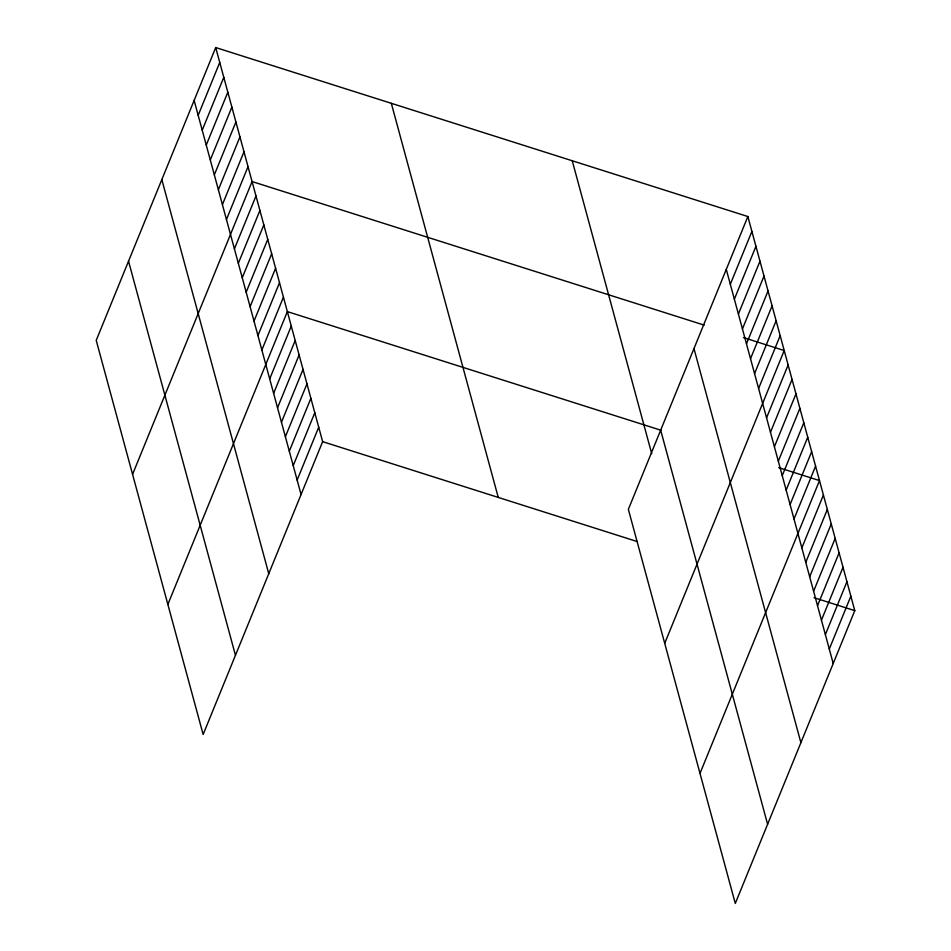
<?xml version="1.0" encoding="UTF-8"?>
<svg xmlns="http://www.w3.org/2000/svg" width="951" height="951" viewBox="0 0 951 951"><rect width="100%" height="100%" fill="white"/><g stroke="black" fill="none" stroke-linecap="round" stroke-linejoin="round"><path stroke-width="1.43" d="M215.711 47.55L96.217 340.363L203.145 734.469L322.639 441.656L215.711 47.55L747.855 216.531L854.783 610.637L735.289 903.45L628.361 509.344L747.855 216.531M198.177 115.309L219.752 62.433M202.218 130.192L223.794 77.328M206.26 145.075L227.824 92.211M210.29 159.97L231.866 107.106M214.332 174.853L235.907 121.99M218.373 189.748L239.949 136.885M222.415 204.631L243.991 151.768M226.457 219.526L248.021 166.663M132.569 474.359L252.063 181.546L704.132 325.099M234.41 248.865L255.985 196.001M238.332 263.308L259.908 210.444M242.255 277.763L263.831 224.9M246.178 292.219L267.754 239.355M250.101 306.662L271.665 253.798M254.012 321.117L275.588 268.253M257.935 335.572L279.511 282.709M261.858 350.016L283.434 297.152M167.863 604.42L287.357 311.607L660.743 430.173M269.704 378.914L291.279 326.05M273.626 393.369L295.19 340.506M277.537 407.824L299.113 354.961M281.46 422.268L303.036 369.404M285.383 436.723L306.959 383.859M289.306 451.178L310.882 398.314M293.229 465.621L314.793 412.758M297.14 480.077L318.716 427.213M730.32 284.278L751.896 231.414M734.362 299.173L755.938 246.309M738.404 314.056L759.968 261.192M742.434 328.951L764.01 276.087M746.476 343.834L768.051 290.97M750.517 358.729L772.093 305.865M754.559 373.612L776.135 320.749M758.601 388.507L780.165 335.644M664.713 643.34L784.206 350.527L743.468 337.593M766.554 417.846L788.129 364.982M770.476 432.289L792.052 379.425M774.399 446.744L795.975 393.88M778.322 461.199L799.898 408.324M782.245 475.643L803.809 422.779M786.156 490.098L807.732 437.234M790.079 504.541L811.655 451.677M794.002 518.996L815.578 466.133M700.007 773.389L819.5 480.588L778.75 467.642M801.848 547.895L823.423 495.031M805.77 562.35L827.334 509.486M809.681 576.805L831.257 523.93M813.604 591.249L835.18 538.385M817.527 605.704L839.103 552.84M821.45 620.147L843.026 567.283M825.373 634.602L846.937 581.739M829.284 649.058L850.86 596.194M322.639 441.656L637.42 541.618M814.044 597.703L854.783 610.637M726.279 269.395L833.207 663.501M693.968 348.577L800.897 742.683M660.672 430.161L767.6 824.267M572.24 160.767L651.732 453.722M391.313 103.314L498.253 497.421M194.135 100.414L301.063 494.52M161.825 179.596L268.753 573.703M128.528 261.18L235.456 655.287"/></g></svg>
